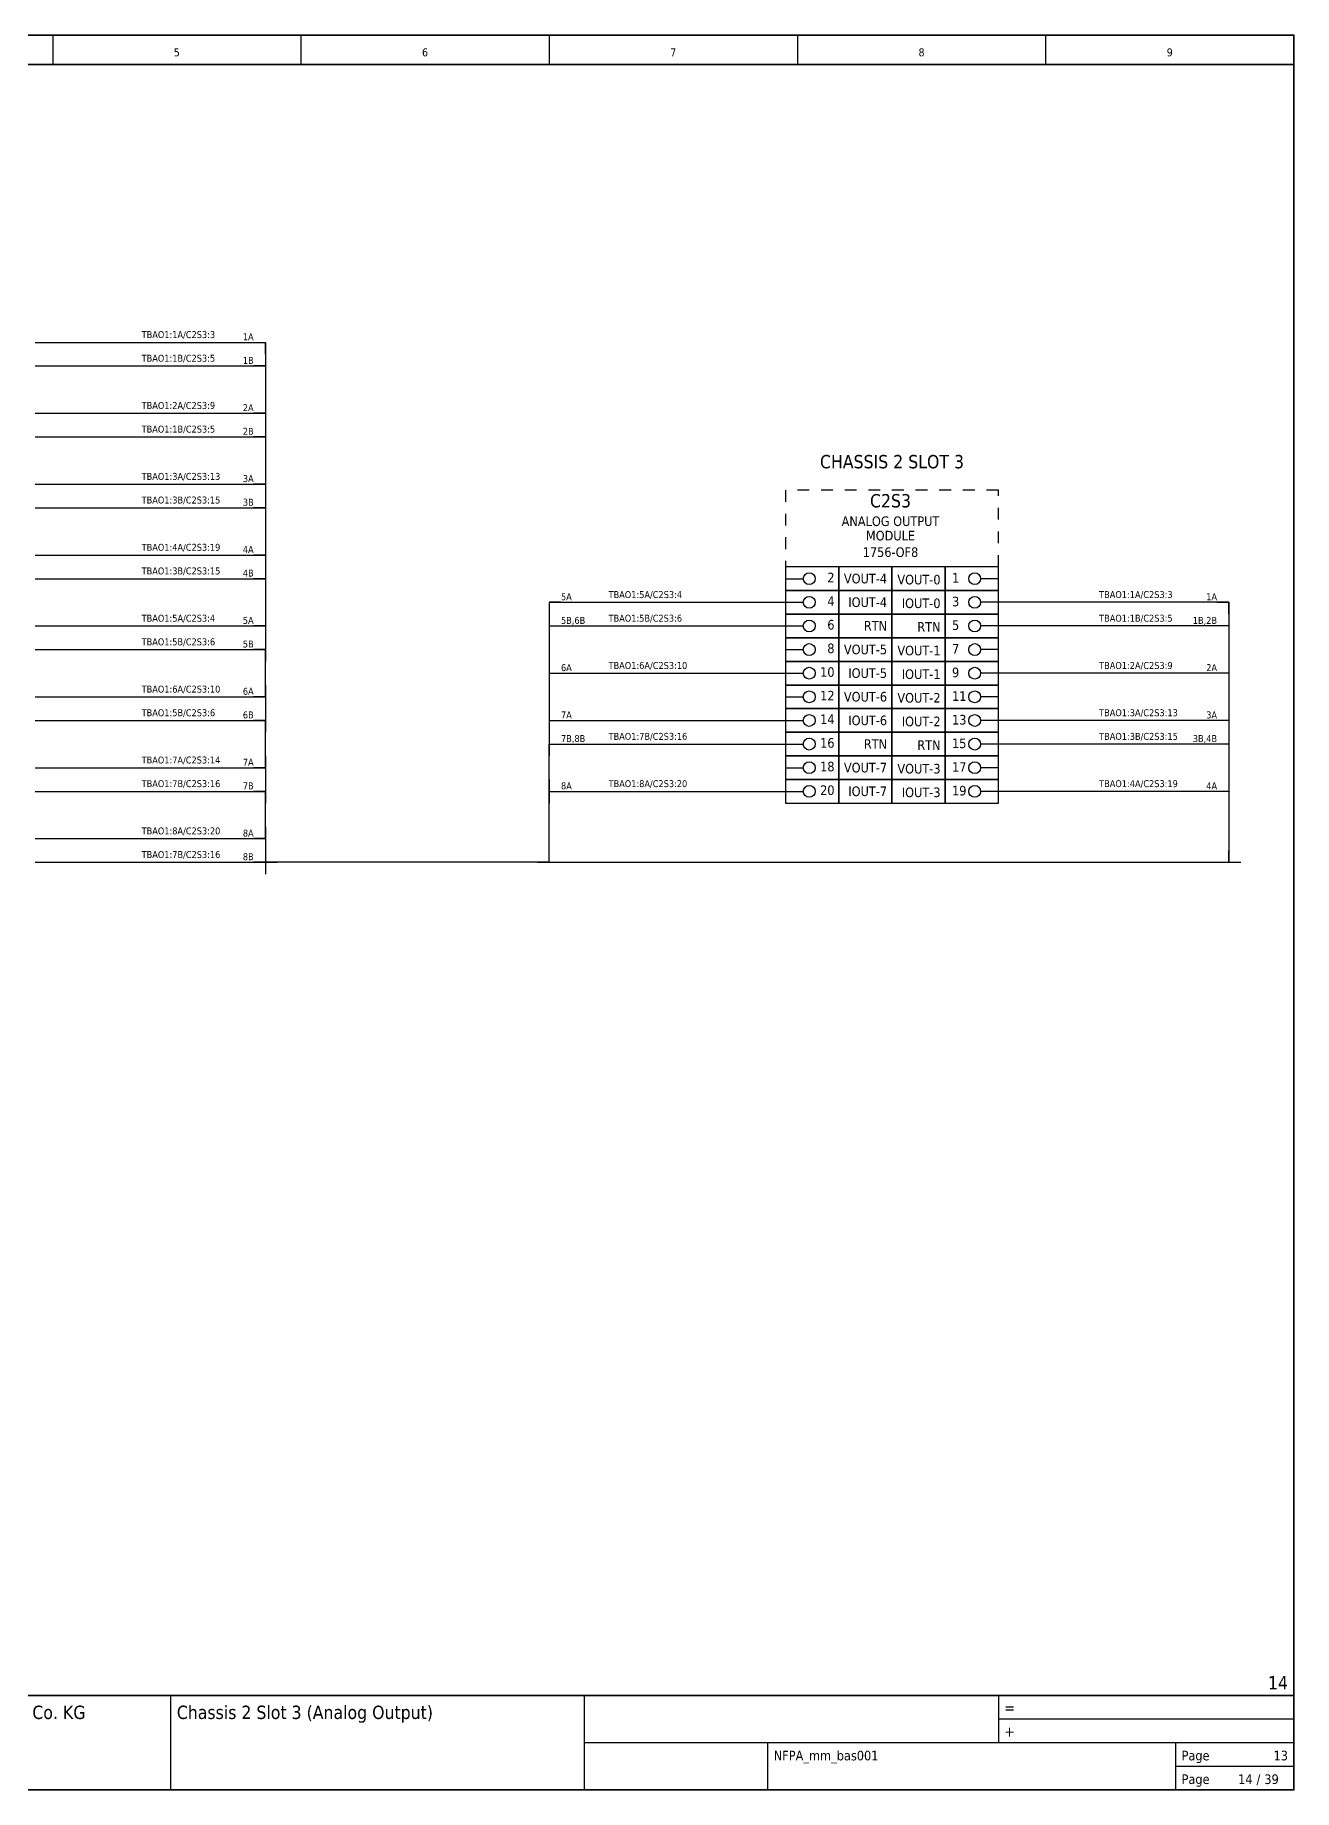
# Model space of a CAD drawing. Header units: millimetres. Extents: x 0 to 1792788, y -13 to 262234.
# Drawn here: x 207 to 420, y 0 to 297 of the extents above; entities that cross this region are included whole.
import ezdxf
from ezdxf.enums import TextEntityAlignment as Align

# ---------------------------------------------------------------- set-up
doc = ezdxf.new("R2010")
doc.units = ezdxf.units.MM
doc.linetypes.add('EPL_DASH', pattern=[1, 0.5, -0.5])
for name, color, linetype, lineweight in [('EPLAN108', 5, 'Continuous', 35), ('EPLAN201', 7, 'Continuous', 35), ('EPLAN300', 5, 'Continuous', 25), ('EPLAN303', 6, 'Continuous', 25), ('EPLAN306', 6, 'EPL_DASH', 25), ('EPLAN311', 7, 'Continuous', 25), ('EPLAN317', 7, 'Continuous', 25), ('EPLAN318', 7, 'Continuous', 25), ('EPLAN400', 5, 'Continuous', 35), ('EPLAN405', 7, 'Continuous', 25), ('EPLAN429', 251, 'Continuous', 35), ('EPLAN432', 7, 'Continuous', 35), ('EPLAN440', 73, 'Continuous', 35), ('EPLAN451', 7, 'Continuous', 35), ('EPLAN452', 7, 'Continuous', 35), ('EPLAN453', 7, 'Continuous', 35), ('EPLAN500', 7, 'Continuous', 35), ('EPLAN501', 7, 'Continuous', 35), ('EPLAN502', 7, 'Continuous', 35), ('EPLAN503', 7, 'Continuous', 35), ('EPLAN504', 7, 'Continuous', 35)]:
    doc.layers.add(name, color=color, linetype=linetype, lineweight=lineweight)
doc.styles.add('Tahoma', font='')
doc.styles.get('Tahoma').set_extended_font_data('Tahoma')

# ---------------------------------------------------------------- blocks, each defined once
blk = doc.blocks.new('EPLFRAME')
at = {"layer": 'EPLAN201', "linetype": 'Continuous', "lineweight": 25, "ltscale": 4}
for p, q in [((210, 297), (210, 292)), ((252, 297), (252, 292)), ((294, 297), (294, 292)), ((336, 297), (336, 292)), ((378, 297), (378, 292)), ((230, 0), (230, 16)), ((300, 0), (300, 16)), ((370, 16), (370, 8)), ((420, 12), (370, 12)), ((300, 8), (420, 8)), ((331, 0), (331, 8)), ((400, 0), (400, 8)), ((400, 4), (420, 4))]:
    blk.add_line(p, q, dxfattribs=at)
at = {"layer": 'EPLAN201', "linetype": 'Continuous', "lineweight": 35, "ltscale": 4}
for p, q in [((0, 292), (420, 292)), ((0, 16), (420, 16))]:
    blk.add_line(p, q, dxfattribs=at)
blk.add_lwpolyline([(0, 0), (420, 0), (420, 297), (0, 297)], close=True, dxfattribs=at)
at = {"layer": 'EPLAN201', "color": 7, "style": 'Tahoma'}
for s, height, p in [('=', 1.81, (371, 13)), ('+', 1.81, (371, 9)), ('Page', 1.625, (401, 5)), ('Page', 1.625, (401, 1))]:
    blk.add_text(s, height=height, dxfattribs=at).set_placement(p)
blk.add_text('/', height=1.63, dxfattribs=at).set_placement((414, 1), align=Align.CENTER)
at = {"layer": 'EPLAN451', "color": 7, "style": 'Tahoma'}
for tag, p, height in [('14_10014', (101, 12), 2.26), ('14_10015', (185, 12), 2.26), ('14_10011', (101, 5), 2.26), ('14_10013', (332, 5), 1.63), ('14_10151', (73, 1), 1.63), ('14_10300', (415, 1), 1.63)]:
    blk.add_attdef(tag, p, '', height=height, dxfattribs=at)
blk.add_attdef('4_25020', text='', height=1.63, dxfattribs=at).set_placement((413, 1), align=Align.RIGHT)
at = {"layer": 'EPLAN452', "color": 7, "style": 'Tahoma'}
for tag, p, height in [('4_11041', (1, 17), 2.26), ('4_11071[1]', (1, 13), 1.63), ('4_11074[1]', (21, 13), 1.63), ('4_11070[1]', (41, 13), 1.63), ('4_11024', (73, 13), 1.63), ('4_11011', (231, 12), 2.26), ('4_11030', (301, 12), 2.26), ('4_20132_1001', (374, 13), 1.63), ('4_11071[2]', (1, 9), 1.63), ('4_11074[2]', (21, 9), 1.63), ('4_11070[2]', (41, 9), 1.63), ('4_11022', (73, 9), 1.63), ('4_20134_1001', (374, 9), 1.63), ('4_11071[3]', (1, 5), 1.63), ('4_11074[3]', (21, 5), 1.63), ('4_11070[3]', (41, 5), 1.63), ('4_11080', (73, 5), 1.63), ('4_11059', (301, 5), 1.63)]:
    blk.add_attdef(tag, p, '', height=height, dxfattribs=at)
for tag, height, p in [('4_11040', 2.26, (419, 17)), ('4_11000', 1.63, (419, 5)), ('4_11085', 1.63, (141, 1)), ('4_11086', 1.63, (183, 1))]:
    blk.add_attdef(tag, text='', height=height, dxfattribs=at).set_placement(p, align=Align.RIGHT)
at = {"layer": 'EPLAN453', "color": 7, "style": 'Tahoma'}
for tag, p in [('53_19005_1', (21, 293)), ('53_19005', (63, 293)), ('53_19005_8', (105, 293)), ('53_19005_6', (147, 293)), ('53_19005_7', (189, 293)), ('53_19005_9', (231, 293)), ('53_19005_3', (273, 293)), ('53_19005_2', (315, 293)), ('53_19005_4', (357, 293)), ('53_19005_5', (399, 293))]:
    blk.add_attdef(tag, text='', height=1.35, dxfattribs=at).set_placement(p, align=Align.BOTTOM_CENTER)
blk = doc.blocks.new('EPLSYM_LibrarySPECIAL_Symbol13_Variant3_Placement1')
at = {"layer": 'EPLAN303', "lineweight": 25, "ltscale": 4}
blk.add_line((4, 0), (1, 0), dxfattribs=at)
blk.add_circle((0, 0), 1, dxfattribs=at)
at = {"layer": 'EPLAN429', "color": 251, "style": 'Tahoma'}
blk.add_attdef('17_20011', text='', height=1.6254, dxfattribs=at).set_placement((-76.87, -0.16254), align=Align.MIDDLE_RIGHT)
at = {"layer": 'EPLAN432', "color": 7, "style": 'Tahoma'}
blk.add_attdef('17_20038', text='', height=1.6254, dxfattribs=at).set_placement((2.3, 1.3), align=Align.BOTTOM_LEFT)
blk = doc.blocks.new('EPLSYM_LibrarySPECIAL_Symbol13_Variant5_Placement1')
at = {"layer": 'EPLAN303', "lineweight": 25, "ltscale": 4}
blk.add_line((-4, 0), (-1, 0), dxfattribs=at)
blk.add_circle((0, 0), 1, dxfattribs=at)
at = {"layer": 'EPLAN429', "color": 251, "style": 'Tahoma'}
blk.add_attdef('17_20011', text='', height=1.6254, dxfattribs=at).set_placement((76.87, -0.16254), align=Align.MIDDLE_RIGHT)
at = {"layer": 'EPLAN432', "color": 7, "style": 'Tahoma'}
blk.add_attdef('17_20038', text='', height=1.6254, dxfattribs=at).set_placement((-2.3, 1.3), align=Align.BOTTOM_RIGHT)
blk = doc.blocks.new('EPLSYM_LibrarySPECIAL_Symbol1_Variant0_Placement1')
at = {"layer": 'EPLAN306', "lineweight": 25, "ltscale": 4}
blk.add_lwpolyline([(0, -53), (36, -53), (36, 0), (0, 0)], close=True, dxfattribs=at)
at = {"layer": 'EPLAN400', "color": 5, "style": 'Tahoma'}
blk.add_attdef('17_20010', text='', height=2.2575, dxfattribs=at).set_placement((-1.5, -0.9515), align=Align.TOP_CENTER)
at = {"layer": 'EPLAN440', "color": 73, "style": 'Tahoma'}
blk.add_attdef('17_20300', text='', height=1.6254, dxfattribs=at).set_placement((-1.5, -4.57508), align=Align.TOP_RIGHT)
at = {"layer": 'EPLAN500', "color": 7, "style": 'Tahoma'}
blk.add_attdef('17_20027', text='', height=1.6254, dxfattribs=at).set_placement((-1.5, -7.43762), align=Align.TOP_CENTER)
at = {"layer": 'EPLAN501', "color": 7, "style": 'Tahoma'}
blk.add_attdef('17_20011', text='', height=1.6254, dxfattribs=at).set_placement((-1.5, -12.67508), align=Align.TOP_CENTER)
at = {"layer": 'EPLAN502', "color": 7, "style": 'Tahoma'}
blk.add_attdef('17_20025', text='', height=1.6254, dxfattribs=at).set_placement((-1.5, -15.37508), align=Align.TOP_RIGHT)
at = {"layer": 'EPLAN503', "color": 7, "style": 'Tahoma'}
blk.add_attdef('17_20024', text='', height=1.6254, dxfattribs=at).set_placement((-1.5, -18.07508), align=Align.TOP_RIGHT)
at = {"layer": 'EPLAN504', "color": 7, "style": 'Tahoma'}
blk.add_attdef('17_20901[1]', text='', height=1.6254, dxfattribs=at).set_placement((-1.5, -9.97508), align=Align.TOP_RIGHT)
blk = doc.blocks.new('EPLSYM_LibrarySPECIAL_Symbol308_Variant0_Placement0')
at = {"layer": 'EPLAN405', "color": 7, "style": 'Tahoma'}
for tag, p in [('17_31011', (1.5, 6.35)), ('17_31002', (1.5, 0.5))]:
    blk.add_attdef(tag, text='', height=1.17, dxfattribs=at).set_placement(p, align=Align.BOTTOM_LEFT)
for tag, p in [('17_31004', (1.5, 4.4)), ('17_31003', (1.5, 2.45))]:
    blk.add_attdef(tag, p, '', height=1.17, dxfattribs=at)

msp = doc.modelspace()

# ---------------------------------------------------------------- linework, layer by layer
at = {"layer": 'EPLAN300', "lineweight": 25, "ltscale": 4}
for points in [[(334, 203), (343, 203), (343, 207), (334, 207)], [(343, 203), (352, 203), (352, 207), (343, 207)], [(352, 203), (361, 203), (361, 207), (352, 207)], [(361, 203), (370, 203), (370, 207), (361, 207)], [(334, 199), (343, 199), (343, 203), (334, 203)], [(343, 199), (352, 199), (352, 203), (343, 203)], [(352, 199), (361, 199), (361, 203), (352, 203)], [(361, 199), (370, 199), (370, 203), (361, 203)], [(334, 195), (343, 195), (343, 199), (334, 199)], [(343, 195), (352, 195), (352, 199), (343, 199)], [(352, 195), (361, 195), (361, 199), (352, 199)], [(361, 195), (370, 195), (370, 199), (361, 199)], [(334, 191), (343, 191), (343, 195), (334, 195)], [(343, 191), (352, 191), (352, 195), (343, 195)], [(352, 191), (361, 191), (361, 195), (352, 195)], [(361, 191), (370, 191), (370, 195), (361, 195)], [(334, 187), (343, 187), (343, 191), (334, 191)], [(343, 187), (352, 187), (352, 191), (343, 191)], [(352, 187), (361, 187), (361, 191), (352, 191)], [(361, 187), (370, 187), (370, 191), (361, 191)], [(334, 183), (343, 183), (343, 187), (334, 187)], [(343, 183), (352, 183), (352, 187), (343, 187)], [(352, 183), (361, 183), (361, 187), (352, 187)], [(361, 183), (370, 183), (370, 187), (361, 187)], [(334, 179), (343, 179), (343, 183), (334, 183)], [(343, 179), (352, 179), (352, 183), (343, 183)], [(352, 179), (361, 179), (361, 183), (352, 183)], [(361, 179), (370, 179), (370, 183), (361, 183)], [(334, 175), (343, 175), (343, 179), (334, 179)], [(343, 175), (352, 175), (352, 179), (343, 179)], [(352, 175), (361, 175), (361, 179), (352, 179)], [(361, 175), (370, 175), (370, 179), (361, 179)], [(334, 171), (343, 171), (343, 175), (334, 175)], [(343, 171), (352, 171), (352, 175), (343, 175)], [(352, 171), (361, 171), (361, 175), (352, 175)], [(361, 171), (370, 171), (370, 175), (361, 175)], [(334, 167), (343, 167), (343, 171), (334, 171)], [(343, 167), (352, 167), (352, 171), (343, 171)], [(352, 167), (361, 167), (361, 171), (352, 171)], [(361, 167), (370, 167), (370, 171), (361, 171)]]:
    msp.add_lwpolyline(points, close=True, dxfattribs=at)
at = {"layer": 'EPLAN311', "color": 7, "ltscale": 4}
for p, q in [((207.05, 245), (246, 245)), ((207.05, 241), (246, 241)), ((207.05, 233), (246, 233)), ((207.05, 229), (246, 229)), ((207.05, 221), (246, 221)), ((207.05, 217), (246, 217)), ((207.05, 209), (246, 209)), ((207.05, 205), (246, 205)), ((294, 201), (336, 201)), ((409, 201), (368, 201)), ((207.05, 197), (246, 197)), ((294, 197), (336, 197)), ((409, 197), (368, 197)), ((207.05, 193), (246, 193)), ((294, 189), (336, 189)), ((409, 189), (368, 189)), ((207.05, 185), (246, 185)), ((207.05, 181), (246, 181)), ((294, 181), (336, 181)), ((409, 181), (368, 181)), ((294, 177), (336, 177)), ((409, 177), (368, 177)), ((207.05, 173), (246, 173)), ((207.05, 169), (246, 169)), ((294, 169), (336, 169)), ((409, 169), (368, 169)), ((207.05, 161), (246, 161)), ((207.05, 157), (246, 157))]:
    msp.add_line(p, q, dxfattribs=at)
at = {"layer": 'EPLAN311', "ltscale": 4}
for p, q in [((244, 245), (246, 245)), ((246, 241), (244, 241)), ((246, 233), (244, 233)), ((246, 229), (244, 229)), ((246, 221), (244, 221)), ((246, 217), (244, 217)), ((246, 209), (244, 209)), ((246, 205), (244, 205)), ((296, 201), (294, 201)), ((407, 201), (409, 201)), ((246, 197), (244, 197)), ((294, 197), (296, 197)), ((409, 197), (407, 197)), ((246, 193), (244, 193)), ((294, 189), (296, 189)), ((409, 189), (407, 189)), ((246, 185), (244, 185)), ((246, 181), (244, 181)), ((294, 181), (296, 181)), ((409, 181), (407, 181)), ((294, 177), (296, 177)), ((409, 177), (407, 177)), ((246, 173), (244, 173)), ((246, 169), (244, 169)), ((294, 169), (296, 169)), ((409, 169), (407, 169)), ((246, 161), (244, 161)), ((246, 157), (244, 157))]:
    msp.add_line(p, q, dxfattribs=at)
at = {"layer": 'EPLAN317', "lineweight": 25, "ltscale": 4}
for p, q in [((246, 245), (246, 241)), ((246, 243), (246, 245)), ((246, 243), (246, 239)), ((246, 241), (246, 233)), ((246, 235), (246, 231)), ((246, 233), (246, 229)), ((246, 231), (246, 227)), ((246, 229), (246, 221)), ((246, 223), (246, 219)), ((246, 221), (246, 217)), ((246, 219), (246, 215)), ((246, 217), (246, 209)), ((246, 211), (246, 207)), ((246, 209), (246, 205)), ((246, 207), (246, 203)), ((246, 205), (246, 197)), ((246, 199), (246, 195)), ((294, 201), (294, 197)), ((294, 201), (294, 199)), ((294, 199), (294, 195)), ((409, 201), (409, 197)), ((409, 199), (409, 201)), ((409, 199), (409, 195)), ((246, 197), (246, 193)), ((294, 197), (294, 189)), ((409, 197), (409, 189)), ((246, 195), (246, 191)), ((246, 185), (246, 193)), ((294, 191), (294, 187)), ((409, 191), (409, 187)), ((294, 189), (294, 181)), ((409, 189), (409, 181)), ((246, 187), (246, 183)), ((246, 185), (246, 181)), ((246, 183), (246, 179)), ((294, 183), (294, 179)), ((409, 183), (409, 179)), ((246, 173), (246, 181)), ((294, 181), (294, 177)), ((294, 179), (294, 175)), ((409, 181), (409, 177)), ((409, 179), (409, 175)), ((294, 169), (294, 177)), ((409, 177), (409, 169)), ((246, 175), (246, 171)), ((246, 173), (246, 169)), ((246, 171), (246, 167)), ((294, 171), (294, 167)), ((409, 171), (409, 167)), ((246, 161), (246, 169)), ((294, 157), (294, 169)), ((409, 169), (409, 157)), ((246, 163), (246, 159)), ((246, 161), (246, 157)), ((246, 159), (246, 155)), ((294, 157), (294, 159)), ((409, 157), (409, 159)), ((294, 157), (246, 157)), ((246, 157), (248, 157)), ((292, 157), (296, 157)), ((294, 157), (409, 157)), ((407, 157), (411, 157))]:
    msp.add_line(p, q, dxfattribs=at)

# ---------------------------------------------------------------- block references
ref = msp.add_blockref('EPLFRAME', (0, 0))
ref.add_attrib('14_10013', 'NFPA_mm_bas001', (332, 5), dxfattribs={"layer": 'EPLAN451', "color": 7, "height": 1.6254, "style": 'Tahoma'})
ref.add_attrib('4_11011', 'Chassis 2 Slot 3 (Analog Output)', (231, 12), dxfattribs={"layer": 'EPLAN452', "color": 7, "height": 2.2575, "style": 'Tahoma'})
ref.add_attrib('53_19005_2', '7', dxfattribs={"layer": 'EPLAN453', "color": 7, "height": 1.35, "style": 'Tahoma'}).set_placement((315, 293), align=Align.BOTTOM_CENTER)
ref.add_attrib('53_19005_3', '6', dxfattribs={"layer": 'EPLAN453', "color": 7, "height": 1.35, "style": 'Tahoma'}).set_placement((273, 293), align=Align.BOTTOM_CENTER)
ref.add_attrib('53_19005_4', '8', dxfattribs={"layer": 'EPLAN453', "color": 7, "height": 1.35, "style": 'Tahoma'}).set_placement((357, 293), align=Align.BOTTOM_CENTER)
ref.add_attrib('53_19005_5', '9', dxfattribs={"layer": 'EPLAN453', "color": 7, "height": 1.35, "style": 'Tahoma'}).set_placement((399, 293), align=Align.BOTTOM_CENTER)
ref.add_attrib('14_10300', '39', (415, 1), dxfattribs={"layer": 'EPLAN451', "color": 7, "height": 1.625, "style": 'Tahoma'})
ref.add_attrib('4_11040', '14', dxfattribs={"layer": 'EPLAN452', "color": 7, "height": 2.257, "style": 'Tahoma'}).set_placement((419, 17), align=Align.RIGHT)
ref.add_attrib('14_10015', 'EPLAN GmbH & Co. KG', (185, 12), dxfattribs={"layer": 'EPLAN451', "color": 7, "height": 2.2575, "style": 'Tahoma'})
ref.add_attrib('4_11000', '13', dxfattribs={"layer": 'EPLAN452', "color": 7, "height": 1.625, "style": 'Tahoma'}).set_placement((419, 5), align=Align.RIGHT)
ref.add_attrib('53_19005_9', '5', dxfattribs={"layer": 'EPLAN453', "color": 7, "height": 1.35, "style": 'Tahoma'}).set_placement((231, 293), align=Align.BOTTOM_CENTER)
ref.add_attrib('4_25020', '14', dxfattribs={"layer": 'EPLAN451', "color": 7, "height": 1.625, "style": 'Tahoma'}).set_placement((413, 1), align=Align.RIGHT)
ref = msp.add_blockref('EPLSYM_LibrarySPECIAL_Symbol308_Variant0_Placement0', (225, 245))
ref.add_attrib('17_31011', 'TBAO1:1A/C2S3:3', dxfattribs={"layer": 'EPLAN405', "color": 7, "height": 1.1739, "style": 'Tahoma'}).set_placement((225.05, 245.37), align=Align.BOTTOM_LEFT)
ref = msp.add_blockref('EPLSYM_LibrarySPECIAL_Symbol308_Variant0_Placement0', (225, 241))
ref.add_attrib('17_31011', 'TBAO1:1B/C2S3:5', dxfattribs={"layer": 'EPLAN405', "color": 7, "height": 1.1739, "style": 'Tahoma'}).set_placement((225.05, 241.37), align=Align.BOTTOM_LEFT)
ref = msp.add_blockref('EPLSYM_LibrarySPECIAL_Symbol308_Variant0_Placement0', (225, 233))
ref.add_attrib('17_31011', 'TBAO1:2A/C2S3:9', dxfattribs={"layer": 'EPLAN405', "color": 7, "height": 1.1739, "style": 'Tahoma'}).set_placement((225.05, 233.37), align=Align.BOTTOM_LEFT)
ref = msp.add_blockref('EPLSYM_LibrarySPECIAL_Symbol308_Variant0_Placement0', (225, 229))
ref.add_attrib('17_31011', 'TBAO1:1B/C2S3:5', dxfattribs={"layer": 'EPLAN405', "color": 7, "height": 1.1739, "style": 'Tahoma'}).set_placement((225.05, 229.37), align=Align.BOTTOM_LEFT)
ref = msp.add_blockref('EPLSYM_LibrarySPECIAL_Symbol308_Variant0_Placement0', (225, 221))
ref.add_attrib('17_31011', 'TBAO1:3A/C2S3:13', dxfattribs={"layer": 'EPLAN405', "color": 7, "height": 1.1739, "style": 'Tahoma'}).set_placement((225.05, 221.37), align=Align.BOTTOM_LEFT)
ref = msp.add_blockref('EPLSYM_LibrarySPECIAL_Symbol1_Variant0_Placement1', (334, 220))
ref.add_attrib('17_20010', 'C2S3', dxfattribs={"layer": 'EPLAN400', "color": 5, "height": 2.257, "style": 'Tahoma'}).set_placement((351.75, 219.32), align=Align.TOP_CENTER)
ref.add_attrib('17_20027', 'ANALOG OUTPUT', dxfattribs={"layer": 'EPLAN500', "color": 7, "height": 1.6254, "style": 'Tahoma'}).set_placement((351.75, 215.54), align=Align.TOP_CENTER)
ref.add_attrib('17_20011', '1756-OF8', dxfattribs={"layer": 'EPLAN501', "color": 7, "height": 1.625, "style": 'Tahoma'}).set_placement((351.75, 210.3), align=Align.TOP_CENTER)
ref.add_attrib('17_20027/1', 'MODULE', dxfattribs={"layer": 'EPLAN500', "color": 7, "height": 1.625, "style": 'Tahoma'}).set_placement((351.75, 213.1), align=Align.TOP_CENTER)
ref = msp.add_blockref('EPLSYM_LibrarySPECIAL_Symbol308_Variant0_Placement0', (225, 217))
ref.add_attrib('17_31011', 'TBAO1:3B/C2S3:15', dxfattribs={"layer": 'EPLAN405', "color": 7, "height": 1.1739, "style": 'Tahoma'}).set_placement((225.05, 217.37), align=Align.BOTTOM_LEFT)
ref = msp.add_blockref('EPLSYM_LibrarySPECIAL_Symbol308_Variant0_Placement0', (225, 209))
ref.add_attrib('17_31011', 'TBAO1:4A/C2S3:19', dxfattribs={"layer": 'EPLAN405', "color": 7, "height": 1.1739, "style": 'Tahoma'}).set_placement((225.05, 209.37), align=Align.BOTTOM_LEFT)
ref = msp.add_blockref('EPLSYM_LibrarySPECIAL_Symbol308_Variant0_Placement0', (225, 205))
ref.add_attrib('17_31011', 'TBAO1:3B/C2S3:15', dxfattribs={"layer": 'EPLAN405', "color": 7, "height": 1.1739, "style": 'Tahoma'}).set_placement((225.05, 205.37), align=Align.BOTTOM_LEFT)
ref = msp.add_blockref('EPLSYM_LibrarySPECIAL_Symbol13_Variant5_Placement1', (338, 205))
ref.add_attrib('17_20038', '2', dxfattribs={"layer": 'EPLAN432', "color": 7, "height": 1.63, "style": 'Tahoma'}).set_placement((342.28, 203.9), align=Align.BOTTOM_RIGHT)
ref.add_attrib('17_20011', 'VOUT-4', dxfattribs={"layer": 'EPLAN429', "color": 251, "height": 1.625, "style": 'Tahoma'}).set_placement((351.17, 205.02), align=Align.MIDDLE_RIGHT)
ref = msp.add_blockref('EPLSYM_LibrarySPECIAL_Symbol13_Variant3_Placement1', (366, 205))
ref.add_attrib('17_20038', '1', dxfattribs={"layer": 'EPLAN432', "color": 7, "height": 1.63, "style": 'Tahoma'}).set_placement((362.16, 203.83), align=Align.BOTTOM_LEFT)
ref.add_attrib('17_20011', 'VOUT-0', dxfattribs={"layer": 'EPLAN429', "color": 251, "height": 1.625, "style": 'Tahoma'}).set_placement((360.22, 204.84), align=Align.MIDDLE_RIGHT)
ref = msp.add_blockref('EPLSYM_LibrarySPECIAL_Symbol308_Variant0_Placement0', (304, 201))
ref.add_attrib('17_31011', 'TBAO1:5A/C2S3:4', dxfattribs={"layer": 'EPLAN405', "color": 7, "height": 1.1739, "style": 'Tahoma'}).set_placement((304.05, 201.37), align=Align.BOTTOM_LEFT)
ref = msp.add_blockref('EPLSYM_LibrarySPECIAL_Symbol13_Variant5_Placement1', (338, 201))
ref.add_attrib('17_20038', '4', dxfattribs={"layer": 'EPLAN432', "color": 7, "height": 1.63, "style": 'Tahoma'}).set_placement((342.28, 199.9), align=Align.BOTTOM_RIGHT)
ref.add_attrib('17_20011', 'IOUT-4', dxfattribs={"layer": 'EPLAN429', "color": 251, "height": 1.625, "style": 'Tahoma'}).set_placement((351.17, 201.02), align=Align.MIDDLE_RIGHT)
ref = msp.add_blockref('EPLSYM_LibrarySPECIAL_Symbol13_Variant3_Placement1', (366, 201))
ref.add_attrib('17_20038', '3', dxfattribs={"layer": 'EPLAN432', "color": 7, "height": 1.63, "style": 'Tahoma'}).set_placement((362.16, 199.83), align=Align.BOTTOM_LEFT)
ref.add_attrib('17_20011', 'IOUT-0', dxfattribs={"layer": 'EPLAN429', "color": 251, "height": 1.625, "style": 'Tahoma'}).set_placement((360.22, 200.84), align=Align.MIDDLE_RIGHT)
ref = msp.add_blockref('EPLSYM_LibrarySPECIAL_Symbol308_Variant0_Placement0', (387, 201))
ref.add_attrib('17_31011', 'TBAO1:1A/C2S3:3', dxfattribs={"layer": 'EPLAN405', "color": 7, "height": 1.1739, "style": 'Tahoma'}).set_placement((387.05, 201.37), align=Align.BOTTOM_LEFT)
ref = msp.add_blockref('EPLSYM_LibrarySPECIAL_Symbol308_Variant0_Placement0', (225, 197))
ref.add_attrib('17_31011', 'TBAO1:5A/C2S3:4', dxfattribs={"layer": 'EPLAN405', "color": 7, "height": 1.1739, "style": 'Tahoma'}).set_placement((225.05, 197.37), align=Align.BOTTOM_LEFT)
ref = msp.add_blockref('EPLSYM_LibrarySPECIAL_Symbol308_Variant0_Placement0', (304, 197))
ref.add_attrib('17_31011', 'TBAO1:5B/C2S3:6', dxfattribs={"layer": 'EPLAN405', "color": 7, "height": 1.1739, "style": 'Tahoma'}).set_placement((304.05, 197.37), align=Align.BOTTOM_LEFT)
ref = msp.add_blockref('EPLSYM_LibrarySPECIAL_Symbol13_Variant5_Placement1', (338, 197))
ref.add_attrib('17_20038', '6', dxfattribs={"layer": 'EPLAN432', "color": 7, "height": 1.63, "style": 'Tahoma'}).set_placement((342.28, 195.9), align=Align.BOTTOM_RIGHT)
ref.add_attrib('17_20011', 'RTN', dxfattribs={"layer": 'EPLAN429', "color": 251, "height": 1.625, "style": 'Tahoma'}).set_placement((351.17, 197.02), align=Align.MIDDLE_RIGHT)
ref = msp.add_blockref('EPLSYM_LibrarySPECIAL_Symbol13_Variant3_Placement1', (366, 197))
ref.add_attrib('17_20038', '5', dxfattribs={"layer": 'EPLAN432', "color": 7, "height": 1.63, "style": 'Tahoma'}).set_placement((362.16, 195.83), align=Align.BOTTOM_LEFT)
ref.add_attrib('17_20011', 'RTN', dxfattribs={"layer": 'EPLAN429', "color": 251, "height": 1.625, "style": 'Tahoma'}).set_placement((360.22, 196.84), align=Align.MIDDLE_RIGHT)
ref = msp.add_blockref('EPLSYM_LibrarySPECIAL_Symbol308_Variant0_Placement0', (387, 197))
ref.add_attrib('17_31011', 'TBAO1:1B/C2S3:5', dxfattribs={"layer": 'EPLAN405', "color": 7, "height": 1.1739, "style": 'Tahoma'}).set_placement((387.05, 197.37), align=Align.BOTTOM_LEFT)
ref = msp.add_blockref('EPLSYM_LibrarySPECIAL_Symbol308_Variant0_Placement0', (225, 193))
ref.add_attrib('17_31011', 'TBAO1:5B/C2S3:6', dxfattribs={"layer": 'EPLAN405', "color": 7, "height": 1.1739, "style": 'Tahoma'}).set_placement((225.05, 193.37), align=Align.BOTTOM_LEFT)
ref = msp.add_blockref('EPLSYM_LibrarySPECIAL_Symbol13_Variant5_Placement1', (338, 193))
ref.add_attrib('17_20038', '8', dxfattribs={"layer": 'EPLAN432', "color": 7, "height": 1.63, "style": 'Tahoma'}).set_placement((342.28, 191.9), align=Align.BOTTOM_RIGHT)
ref.add_attrib('17_20011', 'VOUT-5', dxfattribs={"layer": 'EPLAN429', "color": 251, "height": 1.625, "style": 'Tahoma'}).set_placement((351.17, 193.02), align=Align.MIDDLE_RIGHT)
ref = msp.add_blockref('EPLSYM_LibrarySPECIAL_Symbol13_Variant3_Placement1', (366, 193))
ref.add_attrib('17_20038', '7', dxfattribs={"layer": 'EPLAN432', "color": 7, "height": 1.63, "style": 'Tahoma'}).set_placement((362.16, 191.83), align=Align.BOTTOM_LEFT)
ref.add_attrib('17_20011', 'VOUT-1', dxfattribs={"layer": 'EPLAN429', "color": 251, "height": 1.625, "style": 'Tahoma'}).set_placement((360.22, 192.84), align=Align.MIDDLE_RIGHT)
ref = msp.add_blockref('EPLSYM_LibrarySPECIAL_Symbol308_Variant0_Placement0', (304, 189))
ref.add_attrib('17_31011', 'TBAO1:6A/C2S3:10', dxfattribs={"layer": 'EPLAN405', "color": 7, "height": 1.1739, "style": 'Tahoma'}).set_placement((304.05, 189.37), align=Align.BOTTOM_LEFT)
ref = msp.add_blockref('EPLSYM_LibrarySPECIAL_Symbol308_Variant0_Placement0', (387, 189))
ref.add_attrib('17_31011', 'TBAO1:2A/C2S3:9', dxfattribs={"layer": 'EPLAN405', "color": 7, "height": 1.1739, "style": 'Tahoma'}).set_placement((387.05, 189.37), align=Align.BOTTOM_LEFT)
ref = msp.add_blockref('EPLSYM_LibrarySPECIAL_Symbol13_Variant5_Placement1', (338, 189))
ref.add_attrib('17_20038', '10', dxfattribs={"layer": 'EPLAN432', "color": 7, "height": 1.625, "style": 'Tahoma'}).set_placement((342.28, 187.9), align=Align.BOTTOM_RIGHT)
ref.add_attrib('17_20011', 'IOUT-5', dxfattribs={"layer": 'EPLAN429', "color": 251, "height": 1.625, "style": 'Tahoma'}).set_placement((351.17, 189.02), align=Align.MIDDLE_RIGHT)
ref = msp.add_blockref('EPLSYM_LibrarySPECIAL_Symbol13_Variant3_Placement1', (366, 189))
ref.add_attrib('17_20038', '9', dxfattribs={"layer": 'EPLAN432', "color": 7, "height": 1.63, "style": 'Tahoma'}).set_placement((362.16, 187.83), align=Align.BOTTOM_LEFT)
ref.add_attrib('17_20011', 'IOUT-1', dxfattribs={"layer": 'EPLAN429', "color": 251, "height": 1.625, "style": 'Tahoma'}).set_placement((360.22, 188.84), align=Align.MIDDLE_RIGHT)
ref = msp.add_blockref('EPLSYM_LibrarySPECIAL_Symbol308_Variant0_Placement0', (225, 185))
ref.add_attrib('17_31011', 'TBAO1:6A/C2S3:10', dxfattribs={"layer": 'EPLAN405', "color": 7, "height": 1.1739, "style": 'Tahoma'}).set_placement((225.05, 185.37), align=Align.BOTTOM_LEFT)
ref = msp.add_blockref('EPLSYM_LibrarySPECIAL_Symbol13_Variant5_Placement1', (338, 185))
ref.add_attrib('17_20038', '12', dxfattribs={"layer": 'EPLAN432', "color": 7, "height": 1.625, "style": 'Tahoma'}).set_placement((342.28, 183.9), align=Align.BOTTOM_RIGHT)
ref.add_attrib('17_20011', 'VOUT-6', dxfattribs={"layer": 'EPLAN429', "color": 251, "height": 1.625, "style": 'Tahoma'}).set_placement((351.17, 185.02), align=Align.MIDDLE_RIGHT)
ref = msp.add_blockref('EPLSYM_LibrarySPECIAL_Symbol13_Variant3_Placement1', (366, 185))
ref.add_attrib('17_20038', '11', dxfattribs={"layer": 'EPLAN432', "color": 7, "height": 1.625, "style": 'Tahoma'}).set_placement((362.16, 183.83), align=Align.BOTTOM_LEFT)
ref.add_attrib('17_20011', 'VOUT-2', dxfattribs={"layer": 'EPLAN429', "color": 251, "height": 1.625, "style": 'Tahoma'}).set_placement((360.22, 184.84), align=Align.MIDDLE_RIGHT)
ref = msp.add_blockref('EPLSYM_LibrarySPECIAL_Symbol308_Variant0_Placement0', (225, 181))
ref.add_attrib('17_31011', 'TBAO1:5B/C2S3:6', dxfattribs={"layer": 'EPLAN405', "color": 7, "height": 1.1739, "style": 'Tahoma'}).set_placement((225.05, 181.37), align=Align.BOTTOM_LEFT)
ref = msp.add_blockref('EPLSYM_LibrarySPECIAL_Symbol13_Variant5_Placement1', (338, 181))
ref.add_attrib('17_20038', '14', dxfattribs={"layer": 'EPLAN432', "color": 7, "height": 1.625, "style": 'Tahoma'}).set_placement((342.28, 179.9), align=Align.BOTTOM_RIGHT)
ref.add_attrib('17_20011', 'IOUT-6', dxfattribs={"layer": 'EPLAN429', "color": 251, "height": 1.625, "style": 'Tahoma'}).set_placement((351.17, 181.02), align=Align.MIDDLE_RIGHT)
ref = msp.add_blockref('EPLSYM_LibrarySPECIAL_Symbol13_Variant3_Placement1', (366, 181))
ref.add_attrib('17_20038', '13', dxfattribs={"layer": 'EPLAN432', "color": 7, "height": 1.625, "style": 'Tahoma'}).set_placement((362.16, 179.83), align=Align.BOTTOM_LEFT)
ref.add_attrib('17_20011', 'IOUT-2', dxfattribs={"layer": 'EPLAN429', "color": 251, "height": 1.625, "style": 'Tahoma'}).set_placement((360.22, 180.84), align=Align.MIDDLE_RIGHT)
ref = msp.add_blockref('EPLSYM_LibrarySPECIAL_Symbol308_Variant0_Placement0', (387, 181))
ref.add_attrib('17_31011', 'TBAO1:3A/C2S3:13', dxfattribs={"layer": 'EPLAN405', "color": 7, "height": 1.1739, "style": 'Tahoma'}).set_placement((387.05, 181.37), align=Align.BOTTOM_LEFT)
ref = msp.add_blockref('EPLSYM_LibrarySPECIAL_Symbol308_Variant0_Placement0', (304, 177))
ref.add_attrib('17_31011', 'TBAO1:7B/C2S3:16', dxfattribs={"layer": 'EPLAN405', "color": 7, "height": 1.1739, "style": 'Tahoma'}).set_placement((304.05, 177.37), align=Align.BOTTOM_LEFT)
ref = msp.add_blockref('EPLSYM_LibrarySPECIAL_Symbol308_Variant0_Placement0', (387, 177))
ref.add_attrib('17_31011', 'TBAO1:3B/C2S3:15', dxfattribs={"layer": 'EPLAN405', "color": 7, "height": 1.1739, "style": 'Tahoma'}).set_placement((387.05, 177.37), align=Align.BOTTOM_LEFT)
ref = msp.add_blockref('EPLSYM_LibrarySPECIAL_Symbol13_Variant5_Placement1', (338, 177))
ref.add_attrib('17_20038', '16', dxfattribs={"layer": 'EPLAN432', "color": 7, "height": 1.625, "style": 'Tahoma'}).set_placement((342.28, 175.9), align=Align.BOTTOM_RIGHT)
ref.add_attrib('17_20011', 'RTN', dxfattribs={"layer": 'EPLAN429', "color": 251, "height": 1.625, "style": 'Tahoma'}).set_placement((351.17, 177.02), align=Align.MIDDLE_RIGHT)
ref = msp.add_blockref('EPLSYM_LibrarySPECIAL_Symbol13_Variant3_Placement1', (366, 177))
ref.add_attrib('17_20038', '15', dxfattribs={"layer": 'EPLAN432', "color": 7, "height": 1.625, "style": 'Tahoma'}).set_placement((362.16, 175.83), align=Align.BOTTOM_LEFT)
ref.add_attrib('17_20011', 'RTN', dxfattribs={"layer": 'EPLAN429', "color": 251, "height": 1.625, "style": 'Tahoma'}).set_placement((360.22, 176.84), align=Align.MIDDLE_RIGHT)
ref = msp.add_blockref('EPLSYM_LibrarySPECIAL_Symbol308_Variant0_Placement0', (225, 173))
ref.add_attrib('17_31011', 'TBAO1:7A/C2S3:14', dxfattribs={"layer": 'EPLAN405', "color": 7, "height": 1.1739, "style": 'Tahoma'}).set_placement((225.05, 173.37), align=Align.BOTTOM_LEFT)
ref = msp.add_blockref('EPLSYM_LibrarySPECIAL_Symbol13_Variant5_Placement1', (338, 173))
ref.add_attrib('17_20038', '18', dxfattribs={"layer": 'EPLAN432', "color": 7, "height": 1.625, "style": 'Tahoma'}).set_placement((342.28, 171.9), align=Align.BOTTOM_RIGHT)
ref.add_attrib('17_20011', 'VOUT-7', dxfattribs={"layer": 'EPLAN429', "color": 251, "height": 1.625, "style": 'Tahoma'}).set_placement((351.17, 173.02), align=Align.MIDDLE_RIGHT)
ref = msp.add_blockref('EPLSYM_LibrarySPECIAL_Symbol13_Variant3_Placement1', (366, 173))
ref.add_attrib('17_20038', '17', dxfattribs={"layer": 'EPLAN432', "color": 7, "height": 1.625, "style": 'Tahoma'}).set_placement((362.16, 171.83), align=Align.BOTTOM_LEFT)
ref.add_attrib('17_20011', 'VOUT-3', dxfattribs={"layer": 'EPLAN429', "color": 251, "height": 1.625, "style": 'Tahoma'}).set_placement((360.22, 172.84), align=Align.MIDDLE_RIGHT)
ref = msp.add_blockref('EPLSYM_LibrarySPECIAL_Symbol308_Variant0_Placement0', (225, 169))
ref.add_attrib('17_31011', 'TBAO1:7B/C2S3:16', dxfattribs={"layer": 'EPLAN405', "color": 7, "height": 1.1739, "style": 'Tahoma'}).set_placement((225.05, 169.37), align=Align.BOTTOM_LEFT)
ref = msp.add_blockref('EPLSYM_LibrarySPECIAL_Symbol308_Variant0_Placement0', (304, 169))
ref.add_attrib('17_31011', 'TBAO1:8A/C2S3:20', dxfattribs={"layer": 'EPLAN405', "color": 7, "height": 1.1739, "style": 'Tahoma'}).set_placement((304.05, 169.37), align=Align.BOTTOM_LEFT)
ref = msp.add_blockref('EPLSYM_LibrarySPECIAL_Symbol13_Variant5_Placement1', (338, 169))
ref.add_attrib('17_20038', '20', dxfattribs={"layer": 'EPLAN432', "color": 7, "height": 1.625, "style": 'Tahoma'}).set_placement((342.28, 167.9), align=Align.BOTTOM_RIGHT)
ref.add_attrib('17_20011', 'IOUT-7', dxfattribs={"layer": 'EPLAN429', "color": 251, "height": 1.625, "style": 'Tahoma'}).set_placement((351.17, 169.02), align=Align.MIDDLE_RIGHT)
ref = msp.add_blockref('EPLSYM_LibrarySPECIAL_Symbol13_Variant3_Placement1', (366, 169))
ref.add_attrib('17_20038', '19', dxfattribs={"layer": 'EPLAN432', "color": 7, "height": 1.625, "style": 'Tahoma'}).set_placement((362.16, 167.83), align=Align.BOTTOM_LEFT)
ref.add_attrib('17_20011', 'IOUT-3', dxfattribs={"layer": 'EPLAN429', "color": 251, "height": 1.625, "style": 'Tahoma'}).set_placement((360.22, 168.84), align=Align.MIDDLE_RIGHT)
ref = msp.add_blockref('EPLSYM_LibrarySPECIAL_Symbol308_Variant0_Placement0', (387, 169))
ref.add_attrib('17_31011', 'TBAO1:4A/C2S3:19', dxfattribs={"layer": 'EPLAN405', "color": 7, "height": 1.1739, "style": 'Tahoma'}).set_placement((387.05, 169.37), align=Align.BOTTOM_LEFT)
ref = msp.add_blockref('EPLSYM_LibrarySPECIAL_Symbol308_Variant0_Placement0', (225, 161))
ref.add_attrib('17_31011', 'TBAO1:8A/C2S3:20', dxfattribs={"layer": 'EPLAN405', "color": 7, "height": 1.1739, "style": 'Tahoma'}).set_placement((225.05, 161.37), align=Align.BOTTOM_LEFT)
ref = msp.add_blockref('EPLSYM_LibrarySPECIAL_Symbol308_Variant0_Placement0', (225, 157))
ref.add_attrib('17_31011', 'TBAO1:7B/C2S3:16', dxfattribs={"layer": 'EPLAN405', "color": 7, "height": 1.1739, "style": 'Tahoma'}).set_placement((225.05, 157.37), align=Align.BOTTOM_LEFT)

# ---------------------------------------------------------------- texts
at = {"layer": 'EPLAN108', "color": 5, "style": 'Tahoma'}
msp.add_text('CHASSIS 2 SLOT 3', height=2.2575, dxfattribs=at).set_placement((352, 223), align=Align.BOTTOM_CENTER)
at = {"layer": 'EPLAN318', "color": 7, "style": 'Tahoma'}
for s, p in [('1A', (244, 245)), ('1B', (244, 241)), ('2A', (244, 233)), ('2B', (244, 229)), ('3A', (244, 221)), ('3B', (244, 217)), ('4A', (244, 209)), ('4B', (244, 205)), ('1A', (407, 201)), ('5A', (244, 197)), ('1B,2B', (407, 197)), ('5B', (244, 193)), ('2A', (407, 189)), ('6A', (244, 185)), ('6B', (244, 181)), ('3A', (407, 181)), ('3B,4B', (407, 177)), ('7A', (244, 173)), ('7B', (244, 169)), ('4A', (407, 169)), ('8A', (244, 161)), ('8B', (244, 157))]:
    msp.add_text(s, height=1.174, dxfattribs=at).set_placement(p, align=Align.BOTTOM_RIGHT)
for s, p in [('5A', (296, 201)), ('5B,6B', (296, 197)), ('6A', (296, 189)), ('7A', (296, 181)), ('7B,8B', (296, 177)), ('8A', (296, 169))]:
    msp.add_text(s, height=1.174, dxfattribs=at).set_placement(p, align=Align.BOTTOM_LEFT)

doc.saveas('drawing.dxf')
